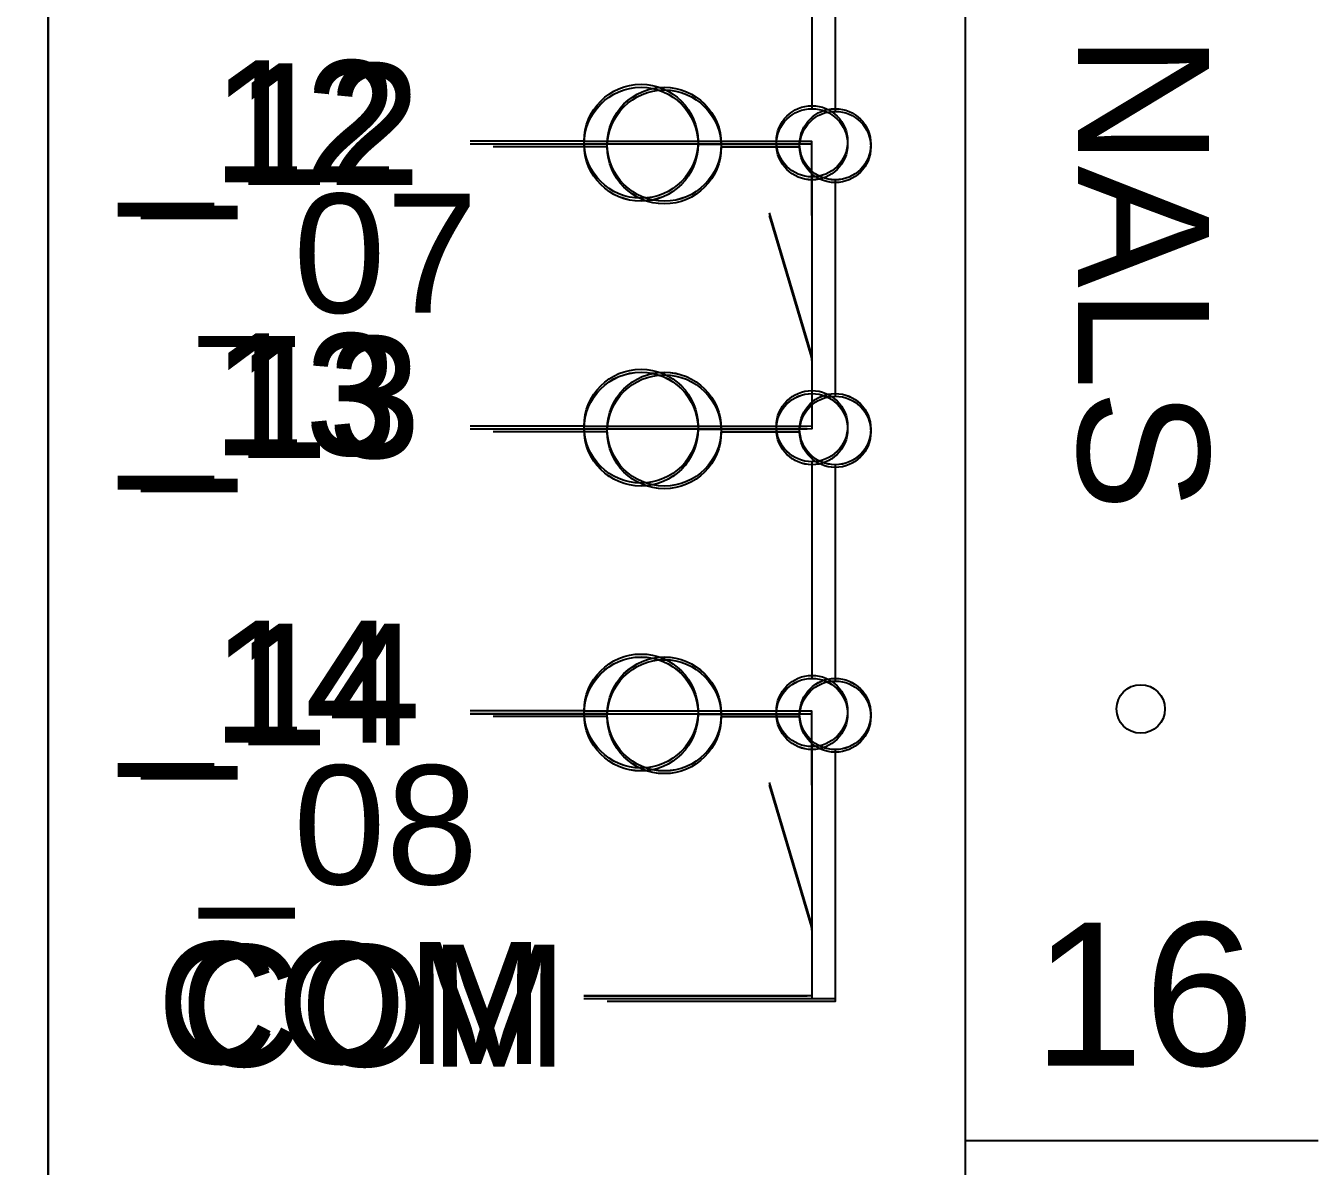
# Model space of a CAD drawing. Extents: x 1 to 47, y 1 to 35.
# Drawn here: x 40.977 to 41.511, y 22.122 to 22.593 of the extents above; entities that cross this region are included whole.
import ezdxf

# ---------------------------------------------------------------- set-up
doc = ezdxf.new("R2010")
doc.units = 0
doc.header["$MEASUREMENT"] = 0
for name, color, linetype in [('9_02__1__21_UNIVERSAL_BINA', 7, 'CONTINUOUS'), ('9_03__2__42_UNIVERSAL_BINA', 7, 'CONTINUOUS'), ('9_04__3__63_UNIVERSAL_BINA', 7, 'CONTINUOUS'), ('9_05__4__84_UNIVERSAL_BINA', 7, 'CONTINUOUS'), ('9_06__5__21_UNIVERSAL_BINA', 7, 'CONTINUOUS'), ('9_07__6__21_UNIVERSAL_BINA', 7, 'CONTINUOUS'), ('9_08__7__21_UNIVERSAL_BINA', 7, 'CONTINUOUS'), ('9_09__8__42_UNIVERSAL_BINA', 7, 'CONTINUOUS'), ('9_10__9__42_UNIVERSAL_BINA', 7, 'CONTINUOUS'), ('9_11__A__63_UNIVERSAL_BINA', 7, 'CONTINUOUS'), ('9_12__B__12_ELECTROMECHANI', 7, 'CONTINUOUS'), ('9_13__C__24_ELECTROMECHANI', 7, 'CONTINUOUS'), ('9_14__D__36_ELECTROMECHANI', 7, 'CONTINUOUS'), ('9_15__E__48_ELECTROMECHANI', 7, 'CONTINUOUS')]:
    doc.layers.add(name, color=color, linetype=linetype)
doc.styles.add('ARIAL', font='arial.ttf')

msp = doc.modelspace()

# ---------------------------------------------------------------- linework, layer by layer
at = {"layer": '9_02__1__21_UNIVERSAL_BINA'}
msp.add_lwpolyline([(41.12472, 24.16587), (41.47137, 24.16586, -0.398142), (41.48704, 24.15103), (41.48716, 24.1017, -0.411696), (41.43674, 24.0506), (41.39795, 24.04992, 0.408751), (41.36473, 24.01615), (41.36474, 21.20229, 0.419667), (41.39808, 21.16957), (41.43702, 21.16889, -0.411441), (41.48716, 21.11746), (41.48716, 21.07059, -0.402437), (41.47086, 21.05362), (41.12421, 21.05363, -0.4372), (41.10842, 21.0707), (41.10842, 21.11836, 0.414214), (41.05732, 21.16946), (41.01922, 21.16946, -0.41992), (40.98599, 21.20334), (40.98601, 24.01731, -0.419692), (41.01934, 24.05003), (41.05828, 24.05003, 0.399045), (41.10832, 24.09754), (41.10842, 24.14894, -0.402086)], format="xyb", close=True, dxfattribs=at)
for points in [[(41.3111, 22.64725), (41.3111, 22.55897)], [(41.21695, 22.54426), (41.16987, 22.54426)], [(41.26403, 22.54426), (41.29639, 22.54426)], [(41.3111, 22.52955), (41.3111, 22.44127)], [(41.21695, 22.42656), (41.16987, 22.42656)], [(41.26403, 22.42656), (41.29639, 22.42656)], [(41.3111, 22.41185), (41.3111, 22.32358)], [(41.21695, 22.30887), (41.16987, 22.30887)], [(41.26403, 22.30887), (41.29639, 22.30887)], [(41.3111, 22.29416), (41.3111, 22.19117), (41.21695, 22.19117)], [(41.51063, 22.1325), (41.36474, 22.1325)]]:
    msp.add_lwpolyline(points, dxfattribs=at)
for centre, radius in [((41.24051, 22.54426), 0.02354), ((41.31113, 22.54426), 0.01471), ((41.24051, 22.42656), 0.02354), ((41.31113, 22.42656), 0.01471), ((41.24051, 22.30887), 0.02354), ((41.31113, 22.30887), 0.01471), ((41.43734, 22.31095), 0.01)]:
    msp.add_circle(centre, radius, dxfattribs=at)
at = {"layer": '9_03__2__42_UNIVERSAL_BINA'}
for points in [[(40.74598, 24.16587), (41.09263, 24.16587, -0.398142), (41.1083, 24.15104), (41.10842, 24.10171, -0.411696), (41.058, 24.05061), (41.01922, 24.04993, 0.408751), (40.98599, 24.01616), (40.98601, 21.2023, 0.419667), (41.01934, 21.16958), (41.05828, 21.1689, -0.411441), (41.10842, 21.11747), (41.10842, 21.0706, -0.402437), (41.09212, 21.05363), (40.74547, 21.05364, -0.4372), (40.72968, 21.07071), (40.72968, 21.11837, 0.414214), (40.67858, 21.16947), (40.64048, 21.16947, -0.41992), (40.60725, 21.20335), (40.60727, 24.01732, -0.419692), (40.6406, 24.05004), (40.67954, 24.05004, 0.399045), (40.72958, 24.09754), (40.72968, 24.14895, -0.402086)], [(41.12472, 24.16587), (41.47137, 24.16587, -0.398142), (41.48704, 24.15104), (41.48716, 24.10171, -0.411696), (41.43674, 24.05061), (41.39795, 24.04993, 0.408751), (41.36473, 24.01616), (41.36474, 21.2023, 0.419667), (41.39808, 21.16958), (41.43702, 21.1689, -0.411441), (41.48716, 21.11747), (41.48716, 21.0706, -0.402437), (41.47086, 21.05363), (41.12421, 21.05364, -0.4372), (41.10842, 21.07071), (41.10842, 21.11837, 0.414214), (41.05732, 21.16947), (41.01922, 21.16947, -0.41992), (40.98599, 21.20335), (40.98601, 24.01732, -0.419692), (41.01934, 24.05004), (41.05828, 24.05004, 0.399045), (41.10832, 24.09754), (41.10842, 24.14895, -0.402086)]]:
    msp.add_lwpolyline(points, format="xyb", close=True, dxfattribs=at)
for points in [[(41.3111, 22.64726), (41.3111, 22.55899)], [(41.21695, 22.54428), (41.16987, 22.54428)], [(41.26403, 22.54428), (41.29639, 22.54428)], [(41.3111, 22.52956), (41.3111, 22.44129)], [(41.21695, 22.42658), (41.16987, 22.42658)], [(41.26403, 22.42658), (41.29639, 22.42658)], [(41.3111, 22.41187), (41.3111, 22.3236)], [(41.21695, 22.30889), (41.16987, 22.30889)], [(41.26403, 22.30889), (41.29639, 22.30889)], [(41.3111, 22.29418), (41.3111, 22.19119), (41.21695, 22.19119)], [(41.51063, 22.1325), (41.36474, 22.1325)]]:
    msp.add_lwpolyline(points, dxfattribs=at)
for centre, radius in [((41.24051, 22.54428), 0.02354), ((41.31113, 22.54428), 0.01471), ((41.24051, 22.42658), 0.02354), ((41.31113, 22.42658), 0.01471), ((41.24051, 22.30889), 0.02354), ((41.31113, 22.30889), 0.01471), ((41.43734, 22.31095), 0.01)]:
    msp.add_circle(centre, radius, dxfattribs=at)
at = {"layer": '9_04__3__63_UNIVERSAL_BINA'}
for points in [[(40.74598, 24.16587), (41.09263, 24.16587, -0.398142), (41.1083, 24.15104), (41.10842, 24.10171, -0.411696), (41.058, 24.05061), (41.01922, 24.04993, 0.408751), (40.98599, 24.01616), (40.98601, 21.2023, 0.419667), (41.01934, 21.16958), (41.05828, 21.1689, -0.411441), (41.10842, 21.11747), (41.10842, 21.0706, -0.402437), (41.09212, 21.05363), (40.74547, 21.05364, -0.4372), (40.72968, 21.07071), (40.72968, 21.11837, 0.414214), (40.67858, 21.16947), (40.64048, 21.16947, -0.41992), (40.60725, 21.20335), (40.60727, 24.01732, -0.419692), (40.6406, 24.05004), (40.67954, 24.05004, 0.399045), (40.72958, 24.09754), (40.72968, 24.14895, -0.402086)], [(41.12472, 24.16587), (41.47137, 24.16587, -0.398142), (41.48704, 24.15104), (41.48716, 24.10171, -0.411696), (41.43674, 24.05061), (41.39795, 24.04993, 0.408751), (41.36473, 24.01616), (41.36474, 21.2023, 0.419667), (41.39808, 21.16958), (41.43702, 21.1689, -0.411441), (41.48716, 21.11747), (41.48716, 21.0706, -0.402437), (41.47086, 21.05363), (41.12421, 21.05364, -0.4372), (41.10842, 21.07071), (41.10842, 21.11837, 0.414214), (41.05732, 21.16947), (41.01922, 21.16947, -0.41992), (40.98599, 21.20335), (40.98601, 24.01732, -0.419692), (41.01934, 24.05004), (41.05828, 24.05004, 0.399045), (41.10832, 24.09754), (41.10842, 24.14895, -0.402086)]]:
    msp.add_lwpolyline(points, format="xyb", close=True, dxfattribs=at)
for points in [[(41.3111, 22.64615), (41.3111, 22.55787)], [(41.21695, 22.54316), (41.16987, 22.54316)], [(41.26403, 22.54316), (41.29639, 22.54316)], [(41.3111, 22.52845), (41.3111, 22.44018)], [(41.21695, 22.42546), (41.16987, 22.42546)], [(41.26403, 22.42546), (41.29639, 22.42546)], [(41.3111, 22.41075), (41.3111, 22.32248)], [(41.21695, 22.30777), (41.16987, 22.30777)], [(41.26403, 22.30777), (41.29639, 22.30777)], [(41.3111, 22.29306), (41.3111, 22.19007), (41.21695, 22.19008)], [(41.51063, 22.1325), (41.36474, 22.1325)]]:
    msp.add_lwpolyline(points, dxfattribs=at)
for centre, radius in [((41.24051, 22.54316), 0.02354), ((41.31113, 22.54316), 0.01471), ((41.24051, 22.42546), 0.02354), ((41.31113, 22.42546), 0.01471), ((41.24051, 22.30777), 0.02354), ((41.31113, 22.30777), 0.01471), ((41.43734, 22.31095), 0.01)]:
    msp.add_circle(centre, radius, dxfattribs=at)
at = {"layer": '9_05__4__84_UNIVERSAL_BINA'}
for points in [[(40.74598, 24.16587), (41.09263, 24.16587, -0.398142), (41.1083, 24.15104), (41.10842, 24.10171, -0.411696), (41.058, 24.05061), (41.01922, 24.04993, 0.408751), (40.98599, 24.01616), (40.98601, 21.2023, 0.419667), (41.01934, 21.16958), (41.05828, 21.1689, -0.411441), (41.10842, 21.11747), (41.10842, 21.0706, -0.402437), (41.09212, 21.05363), (40.74547, 21.05364, -0.4372), (40.72968, 21.07071), (40.72968, 21.11837, 0.414214), (40.67858, 21.16947), (40.64048, 21.16947, -0.41992), (40.60725, 21.20335), (40.60727, 24.01732, -0.419692), (40.6406, 24.05004), (40.67954, 24.05004, 0.399045), (40.72958, 24.09754), (40.72968, 24.14895, -0.402086)], [(41.12472, 24.16587), (41.47137, 24.16587, -0.398142), (41.48704, 24.15104), (41.48716, 24.10171, -0.411696), (41.43674, 24.05061), (41.39795, 24.04993, 0.408751), (41.36473, 24.01616), (41.36474, 21.2023, 0.419667), (41.39808, 21.16958), (41.43702, 21.1689, -0.411441), (41.48716, 21.11747), (41.48716, 21.0706, -0.402437), (41.47086, 21.05363), (41.12421, 21.05364, -0.4372), (41.10842, 21.07071), (41.10842, 21.11837, 0.414214), (41.05732, 21.16947), (41.01922, 21.16947, -0.41992), (40.98599, 21.20335), (40.98601, 24.01732, -0.419692), (41.01934, 24.05004), (41.05828, 24.05004, 0.399045), (41.10832, 24.09754), (41.10842, 24.14895, -0.402086)]]:
    msp.add_lwpolyline(points, format="xyb", close=True, dxfattribs=at)
for points in [[(41.3111, 22.64615), (41.3111, 22.55787)], [(41.21695, 22.54316), (41.16987, 22.54316)], [(41.26403, 22.54316), (41.29639, 22.54316)], [(41.3111, 22.52845), (41.3111, 22.44018)], [(41.21695, 22.42546), (41.16987, 22.42546)], [(41.26403, 22.42546), (41.29639, 22.42546)], [(41.3111, 22.41075), (41.3111, 22.32248)], [(41.21695, 22.30777), (41.16987, 22.30777)], [(41.26403, 22.30777), (41.29639, 22.30777)], [(41.3111, 22.29306), (41.3111, 22.19007), (41.21695, 22.19008)], [(41.51063, 22.1325), (41.36474, 22.1325)]]:
    msp.add_lwpolyline(points, dxfattribs=at)
for centre, radius in [((41.24051, 22.54316), 0.02354), ((41.31113, 22.54316), 0.01471), ((41.24051, 22.42546), 0.02354), ((41.31113, 22.42546), 0.01471), ((41.24051, 22.30777), 0.02354), ((41.31113, 22.30777), 0.01471), ((41.43734, 22.31095), 0.01)]:
    msp.add_circle(centre, radius, dxfattribs=at)
at = {"layer": '9_06__5__21_UNIVERSAL_BINA'}
for points in [[(40.74598, 24.16587), (41.09263, 24.16587, -0.398142), (41.1083, 24.15104), (41.10842, 24.10171, -0.411696), (41.058, 24.05061), (41.01922, 24.04993, 0.408751), (40.98599, 24.01616), (40.98601, 21.2023, 0.419667), (41.01934, 21.16958), (41.05828, 21.1689, -0.411441), (41.10842, 21.11747), (41.10842, 21.0706, -0.402437), (41.09212, 21.05363), (40.74547, 21.05364, -0.4372), (40.72968, 21.07071), (40.72968, 21.11837, 0.414214), (40.67858, 21.16947), (40.64048, 21.16947, -0.41992), (40.60725, 21.20335), (40.60727, 24.01732, -0.419692), (40.6406, 24.05004), (40.67954, 24.05004, 0.399045), (40.72958, 24.09754), (40.72968, 24.14895, -0.402086)], [(41.12472, 24.16587), (41.47137, 24.16587, -0.398142), (41.48704, 24.15104), (41.48716, 24.10171, -0.411696), (41.43674, 24.05061), (41.39795, 24.04993, 0.408751), (41.36473, 24.01616), (41.36474, 21.2023, 0.419667), (41.39808, 21.16958), (41.43702, 21.1689, -0.411441), (41.48716, 21.11747), (41.48716, 21.0706, -0.402437), (41.47086, 21.05363), (41.12421, 21.05364, -0.4372), (41.10842, 21.07071), (41.10842, 21.11837, 0.414214), (41.05732, 21.16947), (41.01922, 21.16947, -0.41992), (40.98599, 21.20335), (40.98601, 24.01732, -0.419692), (41.01934, 24.05004), (41.05828, 24.05004, 0.399045), (41.10832, 24.09754), (41.10842, 24.14895, -0.402086)]]:
    msp.add_lwpolyline(points, format="xyb", close=True, dxfattribs=at)
for points in [[(41.3015, 22.64727), (41.3015, 22.55899)], [(41.20734, 22.54428), (41.16026, 22.54428)], [(41.25442, 22.54428), (41.28679, 22.54428)], [(41.3015, 22.52957), (41.3015, 22.44129)], [(41.20734, 22.42658), (41.16026, 22.42658)], [(41.25442, 22.42658), (41.28679, 22.42658)], [(41.3015, 22.41187), (41.3015, 22.3236)], [(41.20734, 22.30889), (41.16026, 22.30889)], [(41.25442, 22.30889), (41.28679, 22.30889)], [(41.3015, 22.29418), (41.3015, 22.19119), (41.20734, 22.19119)], [(41.51063, 22.1325), (41.36474, 22.1325)]]:
    msp.add_lwpolyline(points, dxfattribs=at)
for centre, radius in [((41.23091, 22.54428), 0.02354), ((41.30153, 22.54428), 0.01471), ((41.23091, 22.42658), 0.02354), ((41.30153, 22.42658), 0.01471), ((41.23091, 22.30889), 0.02354), ((41.30153, 22.30889), 0.01471), ((41.43734, 22.31095), 0.01)]:
    msp.add_circle(centre, radius, dxfattribs=at)
at = {"layer": '9_07__6__21_UNIVERSAL_BINA'}
for points in [[(40.74598, 24.16587), (41.09263, 24.16587, -0.398142), (41.1083, 24.15104), (41.10842, 24.10171, -0.411696), (41.058, 24.05061), (41.01922, 24.04993, 0.408751), (40.98599, 24.01616), (40.98601, 21.2023, 0.419667), (41.01934, 21.16958), (41.05828, 21.1689, -0.411441), (41.10842, 21.11747), (41.10842, 21.0706, -0.402437), (41.09212, 21.05363), (40.74547, 21.05364, -0.4372), (40.72968, 21.07071), (40.72968, 21.11837, 0.414214), (40.67858, 21.16947), (40.64048, 21.16947, -0.41992), (40.60725, 21.20335), (40.60727, 24.01732, -0.419692), (40.6406, 24.05004), (40.67954, 24.05004, 0.399045), (40.72958, 24.09754), (40.72968, 24.14895, -0.402086)], [(41.12472, 24.16587), (41.47137, 24.16587, -0.398142), (41.48704, 24.15104), (41.48716, 24.10171, -0.411696), (41.43674, 24.05061), (41.39795, 24.04993, 0.408751), (41.36473, 24.01616), (41.36474, 21.2023, 0.419667), (41.39808, 21.16958), (41.43702, 21.1689, -0.411441), (41.48716, 21.11747), (41.48716, 21.0706, -0.402437), (41.47086, 21.05363), (41.12421, 21.05364, -0.4372), (41.10842, 21.07071), (41.10842, 21.11837, 0.414214), (41.05732, 21.16947), (41.01922, 21.16947, -0.41992), (40.98599, 21.20335), (40.98601, 24.01732, -0.419692), (41.01934, 24.05004), (41.05828, 24.05004, 0.399045), (41.10832, 24.09754), (41.10842, 24.14895, -0.402086)]]:
    msp.add_lwpolyline(points, format="xyb", close=True, dxfattribs=at)
for points in [[(41.3015, 22.64724), (41.3015, 22.55897)], [(41.20734, 22.54426), (41.16026, 22.54426)], [(41.25442, 22.54426), (41.28679, 22.54426)], [(41.3015, 22.52954), (41.3015, 22.44127)], [(41.20734, 22.42656), (41.16026, 22.42656)], [(41.25442, 22.42656), (41.28679, 22.42656)], [(41.3015, 22.41185), (41.3015, 22.32358)], [(41.20734, 22.30887), (41.16026, 22.30887)], [(41.25442, 22.30887), (41.28679, 22.30887)], [(41.3015, 22.29415), (41.3015, 22.19117), (41.20734, 22.19117)], [(41.51063, 22.1325), (41.36474, 22.1325)]]:
    msp.add_lwpolyline(points, dxfattribs=at)
for centre, radius in [((41.23091, 22.54426), 0.02354), ((41.30153, 22.54426), 0.01471), ((41.23091, 22.42656), 0.02354), ((41.30153, 22.42656), 0.01471), ((41.23091, 22.30887), 0.02354), ((41.30153, 22.30887), 0.01471), ((41.43734, 22.31095), 0.01)]:
    msp.add_circle(centre, radius, dxfattribs=at)
at = {"layer": '9_08__7__21_UNIVERSAL_BINA'}
for points in [[(40.74598, 24.16587), (41.09263, 24.16587, -0.398142), (41.1083, 24.15104), (41.10842, 24.10171, -0.411696), (41.058, 24.05061), (41.01922, 24.04993, 0.408751), (40.98599, 24.01616), (40.98601, 21.2023, 0.419667), (41.01934, 21.16958), (41.05828, 21.1689, -0.411441), (41.10842, 21.11747), (41.10842, 21.0706, -0.402437), (41.09212, 21.05363), (40.74547, 21.05364, -0.4372), (40.72968, 21.07071), (40.72968, 21.11837, 0.414214), (40.67858, 21.16947), (40.64048, 21.16947, -0.41992), (40.60725, 21.20335), (40.60727, 24.01732, -0.419692), (40.6406, 24.05004), (40.67954, 24.05004, 0.399045), (40.72958, 24.09754), (40.72968, 24.14895, -0.402086)], [(41.12472, 24.16587), (41.47137, 24.16587, -0.398142), (41.48704, 24.15104), (41.48716, 24.10171, -0.411696), (41.43674, 24.05061), (41.39795, 24.04993, 0.408751), (41.36473, 24.01616), (41.36474, 21.2023, 0.419667), (41.39808, 21.16958), (41.43702, 21.1689, -0.411441), (41.48716, 21.11747), (41.48716, 21.0706, -0.402437), (41.47086, 21.05363), (41.12421, 21.05364, -0.4372), (41.10842, 21.07071), (41.10842, 21.11837, 0.414214), (41.05732, 21.16947), (41.01922, 21.16947, -0.41992), (40.98599, 21.20335), (40.98601, 24.01732, -0.419692), (41.01934, 24.05004), (41.05828, 24.05004, 0.399045), (41.10832, 24.09754), (41.10842, 24.14895, -0.402086)]]:
    msp.add_lwpolyline(points, format="xyb", close=True, dxfattribs=at)
for points in [[(41.3015, 22.64849), (41.3015, 22.56021)], [(41.20734, 22.5455), (41.16026, 22.5455)], [(41.25442, 22.5455), (41.28679, 22.5455)], [(41.3015, 22.53079), (41.3015, 22.44251)], [(41.20734, 22.4278), (41.16026, 22.4278)], [(41.25442, 22.4278), (41.28679, 22.4278)], [(41.3015, 22.41309), (41.3015, 22.32482)], [(41.20734, 22.31011), (41.16026, 22.31011)], [(41.25442, 22.31011), (41.28679, 22.31011)], [(41.3015, 22.2954), (41.3015, 22.19241), (41.20734, 22.19241)], [(41.51063, 22.1325), (41.36474, 22.1325)]]:
    msp.add_lwpolyline(points, dxfattribs=at)
for centre, radius in [((41.23091, 22.5455), 0.02354), ((41.30153, 22.5455), 0.01471), ((41.23091, 22.4278), 0.02354), ((41.30153, 22.4278), 0.01471), ((41.23091, 22.31011), 0.02354), ((41.30153, 22.31011), 0.01471), ((41.43734, 22.31095), 0.01)]:
    msp.add_circle(centre, radius, dxfattribs=at)
at = {"layer": '9_09__8__42_UNIVERSAL_BINA'}
for points in [[(40.74598, 24.16587), (41.09263, 24.16587, -0.398142), (41.1083, 24.15104), (41.10842, 24.10171, -0.411696), (41.058, 24.05061), (41.01922, 24.04993, 0.408751), (40.98599, 24.01616), (40.98601, 21.2023, 0.419667), (41.01934, 21.16958), (41.05828, 21.1689, -0.411441), (41.10842, 21.11747), (41.10842, 21.0706, -0.402437), (41.09212, 21.05363), (40.74547, 21.05364, -0.4372), (40.72968, 21.07071), (40.72968, 21.11837, 0.414214), (40.67858, 21.16947), (40.64048, 21.16947, -0.41992), (40.60725, 21.20335), (40.60727, 24.01732, -0.419692), (40.6406, 24.05004), (40.67954, 24.05004, 0.399045), (40.72958, 24.09754), (40.72968, 24.14895, -0.402086)], [(41.12472, 24.16587), (41.47137, 24.16587, -0.398142), (41.48704, 24.15104), (41.48716, 24.10171, -0.411696), (41.43674, 24.05061), (41.39795, 24.04993, 0.408751), (41.36473, 24.01616), (41.36474, 21.2023, 0.419667), (41.39808, 21.16958), (41.43702, 21.1689, -0.411441), (41.48716, 21.11747), (41.48716, 21.0706, -0.402437), (41.47086, 21.05363), (41.12421, 21.05364, -0.4372), (41.10842, 21.07071), (41.10842, 21.11837, 0.414214), (41.05732, 21.16947), (41.01922, 21.16947, -0.41992), (40.98599, 21.20335), (40.98601, 24.01732, -0.419692), (41.01934, 24.05004), (41.05828, 24.05004, 0.399045), (41.10832, 24.09754), (41.10842, 24.14895, -0.402086)]]:
    msp.add_lwpolyline(points, format="xyb", close=True, dxfattribs=at)
for points in [[(41.3015, 22.64849), (41.3015, 22.56021)], [(41.20734, 22.5455), (41.16026, 22.5455)], [(41.25442, 22.5455), (41.28679, 22.5455)], [(41.3015, 22.53079), (41.3015, 22.44251)], [(41.20734, 22.4278), (41.16026, 22.4278)], [(41.25442, 22.4278), (41.28679, 22.4278)], [(41.3015, 22.41309), (41.3015, 22.32482)], [(41.20734, 22.31011), (41.16026, 22.31011)], [(41.25442, 22.31011), (41.28679, 22.31011)], [(41.3015, 22.2954), (41.3015, 22.19241), (41.20734, 22.19241)], [(41.51063, 22.1325), (41.36474, 22.1325)]]:
    msp.add_lwpolyline(points, dxfattribs=at)
for centre, radius in [((41.23091, 22.5455), 0.02354), ((41.30153, 22.5455), 0.01471), ((41.23091, 22.4278), 0.02354), ((41.30153, 22.4278), 0.01471), ((41.23091, 22.31011), 0.02354), ((41.30153, 22.31011), 0.01471), ((41.43734, 22.31095), 0.01)]:
    msp.add_circle(centre, radius, dxfattribs=at)
at = {"layer": '9_10__9__42_UNIVERSAL_BINA'}
for points in [[(40.74598, 24.16587), (41.09263, 24.16587, -0.398142), (41.1083, 24.15104), (41.10842, 24.10171, -0.411696), (41.058, 24.05061), (41.01922, 24.04993, 0.408751), (40.98599, 24.01616), (40.98601, 21.2023, 0.419667), (41.01934, 21.16958), (41.05828, 21.1689, -0.411441), (41.10842, 21.11747), (41.10842, 21.0706, -0.402437), (41.09212, 21.05363), (40.74547, 21.05364, -0.4372), (40.72968, 21.07071), (40.72968, 21.11837, 0.414214), (40.67858, 21.16947), (40.64048, 21.16947, -0.41992), (40.60725, 21.20335), (40.60727, 24.01732, -0.419692), (40.6406, 24.05004), (40.67954, 24.05004, 0.399045), (40.72958, 24.09754), (40.72968, 24.14895, -0.402086)], [(41.12472, 24.16587), (41.47137, 24.16587, -0.398142), (41.48704, 24.15104), (41.48716, 24.10171, -0.411696), (41.43674, 24.05061), (41.39795, 24.04993, 0.408751), (41.36473, 24.01616), (41.36474, 21.2023, 0.419667), (41.39808, 21.16958), (41.43702, 21.1689, -0.411441), (41.48716, 21.11747), (41.48716, 21.0706, -0.402437), (41.47086, 21.05363), (41.12421, 21.05364, -0.4372), (41.10842, 21.07071), (41.10842, 21.11837, 0.414214), (41.05732, 21.16947), (41.01922, 21.16947, -0.41992), (40.98599, 21.20335), (40.98601, 24.01732, -0.419692), (41.01934, 24.05004), (41.05828, 24.05004, 0.399045), (41.10832, 24.09754), (41.10842, 24.14895, -0.402086)]]:
    msp.add_lwpolyline(points, format="xyb", close=True, dxfattribs=at)
for points in [[(41.3015, 22.64727), (41.3015, 22.55899)], [(41.20734, 22.54428), (41.16026, 22.54428)], [(41.25442, 22.54428), (41.28679, 22.54428)], [(41.3015, 22.52957), (41.3015, 22.4413)], [(41.20734, 22.42659), (41.16026, 22.42659)], [(41.25442, 22.42659), (41.28679, 22.42658)], [(41.3015, 22.41187), (41.3015, 22.3236)], [(41.20734, 22.30889), (41.16026, 22.30889)], [(41.25442, 22.30889), (41.28679, 22.30889)], [(41.3015, 22.29418), (41.3015, 22.19119), (41.20734, 22.1912)], [(41.51063, 22.1325), (41.36474, 22.1325)]]:
    msp.add_lwpolyline(points, dxfattribs=at)
for centre, radius in [((41.23091, 22.54428), 0.02354), ((41.30153, 22.54428), 0.01471), ((41.23091, 22.42659), 0.02354), ((41.30153, 22.42658), 0.01471), ((41.23091, 22.30889), 0.02354), ((41.30153, 22.30889), 0.01471), ((41.43734, 22.31095), 0.01)]:
    msp.add_circle(centre, radius, dxfattribs=at)
at = {"layer": '9_11__A__63_UNIVERSAL_BINA'}
for points in [[(40.74598, 24.16587), (41.09263, 24.16587, -0.398142), (41.1083, 24.15104), (41.10842, 24.10171, -0.411696), (41.058, 24.05061), (41.01922, 24.04993, 0.408751), (40.98599, 24.01616), (40.98601, 21.2023, 0.419667), (41.01934, 21.16958), (41.05828, 21.1689, -0.411441), (41.10842, 21.11747), (41.10842, 21.0706, -0.402437), (41.09212, 21.05363), (40.74547, 21.05364, -0.4372), (40.72968, 21.07071), (40.72968, 21.11837, 0.414214), (40.67858, 21.16947), (40.64048, 21.16947, -0.41992), (40.60725, 21.20335), (40.60727, 24.01732, -0.419692), (40.6406, 24.05004), (40.67954, 24.05004, 0.399045), (40.72958, 24.09754), (40.72968, 24.14895, -0.402086)], [(41.12472, 24.16587), (41.47137, 24.16587, -0.398142), (41.48704, 24.15104), (41.48716, 24.10171, -0.411696), (41.43674, 24.05061), (41.39795, 24.04993, 0.408751), (41.36473, 24.01616), (41.36474, 21.2023, 0.419667), (41.39808, 21.16958), (41.43702, 21.1689, -0.411441), (41.48716, 21.11747), (41.48716, 21.0706, -0.402437), (41.47086, 21.05363), (41.12421, 21.05364, -0.4372), (41.10842, 21.07071), (41.10842, 21.11837, 0.414214), (41.05732, 21.16947), (41.01922, 21.16947, -0.41992), (40.98599, 21.20335), (40.98601, 24.01732, -0.419692), (41.01934, 24.05004), (41.05828, 24.05004, 0.399045), (41.10832, 24.09754), (41.10842, 24.14895, -0.402086)]]:
    msp.add_lwpolyline(points, format="xyb", close=True, dxfattribs=at)
for points in [[(41.3015, 22.64725), (41.3015, 22.55898)], [(41.20734, 22.54427), (41.16026, 22.54427)], [(41.25442, 22.54427), (41.28679, 22.54427)], [(41.3015, 22.52955), (41.3015, 22.44128)], [(41.20734, 22.42657), (41.16026, 22.42657)], [(41.25442, 22.42657), (41.28679, 22.42657)], [(41.3015, 22.41186), (41.3015, 22.32359)], [(41.20734, 22.30888), (41.16026, 22.30888)], [(41.25442, 22.30888), (41.28679, 22.30888)], [(41.3015, 22.29416), (41.3015, 22.19118), (41.20734, 22.19118)], [(41.51063, 22.1325), (41.36474, 22.1325)]]:
    msp.add_lwpolyline(points, dxfattribs=at)
for centre, radius in [((41.23091, 22.54427), 0.02354), ((41.30153, 22.54427), 0.01471), ((41.23091, 22.42657), 0.02354), ((41.30153, 22.42657), 0.01471), ((41.23091, 22.30888), 0.02354), ((41.30153, 22.30888), 0.01471), ((41.43734, 22.31095), 0.01)]:
    msp.add_circle(centre, radius, dxfattribs=at)
at = {"layer": '9_12__B__12_ELECTROMECHANI'}
msp.add_lwpolyline([(41.12472, 24.16587), (41.47137, 24.16587, -0.398142), (41.48704, 24.15104), (41.48716, 24.10171, -0.411696), (41.43674, 24.05061), (41.39795, 24.04993, 0.408751), (41.36473, 24.01616), (41.36474, 21.2023, 0.419667), (41.39808, 21.16958), (41.43702, 21.1689, -0.411441), (41.48716, 21.11747), (41.48716, 21.0706, -0.402437), (41.47086, 21.05363), (41.12421, 21.05364, -0.4372), (41.10842, 21.07071), (41.10842, 21.11837, 0.414214), (41.05732, 21.16947), (41.01922, 21.16947, -0.41992), (40.98599, 21.20335), (40.98601, 24.01732, -0.419692), (41.01934, 24.05004), (41.05828, 24.05004, 0.399045), (41.10832, 24.09754), (41.10842, 24.14895, -0.402086)], format="xyb", close=True, dxfattribs=at)
for points in [[(41.3015, 22.51596), (41.3015, 22.54538), (41.20734, 22.54538)], [(41.28385, 22.51596), (41.30112, 22.45755), (41.3015, 22.45554), (41.3015, 22.45227), (41.3015, 22.44782), (41.3015, 22.44276), (41.3015, 22.43766), (41.3015, 22.42962), (41.3015, 22.42782), (41.29949, 22.42768), (41.20734, 22.42768)], [(41.3015, 22.28056), (41.3015, 22.30999), (41.20734, 22.30999)], [(41.28385, 22.28056), (41.30112, 22.22215), (41.3015, 22.22015), (41.3015, 22.21688), (41.3015, 22.21243), (41.3015, 22.20736), (41.3015, 22.20226), (41.3015, 22.19422), (41.3015, 22.19242), (41.29949, 22.19229), (41.20734, 22.19229)], [(41.51063, 22.1325), (41.36474, 22.1325)]]:
    msp.add_lwpolyline(points, dxfattribs=at)
msp.add_circle((41.43734, 22.31095), 0.01, dxfattribs=at)
at = {"layer": '9_13__C__24_ELECTROMECHANI'}
for points in [[(40.74598, 24.16587), (41.09263, 24.16587, -0.398142), (41.1083, 24.15104), (41.10842, 24.10171, -0.411696), (41.058, 24.05061), (41.01922, 24.04993, 0.408751), (40.98599, 24.01616), (40.98601, 21.2023, 0.419667), (41.01934, 21.16958), (41.05828, 21.1689, -0.411441), (41.10842, 21.11747), (41.10842, 21.0706, -0.402437), (41.09212, 21.05363), (40.74547, 21.05364, -0.4372), (40.72968, 21.07071), (40.72968, 21.11837, 0.414214), (40.67858, 21.16947), (40.64048, 21.16947, -0.41992), (40.60725, 21.20335), (40.60727, 24.01732, -0.419692), (40.6406, 24.05004), (40.67954, 24.05004, 0.399045), (40.72958, 24.09754), (40.72968, 24.14895, -0.402086)], [(41.12472, 24.16587), (41.47137, 24.16587, -0.398142), (41.48704, 24.15104), (41.48716, 24.10171, -0.411696), (41.43674, 24.05061), (41.39795, 24.04993, 0.408751), (41.36473, 24.01616), (41.36474, 21.2023, 0.419667), (41.39808, 21.16958), (41.43702, 21.1689, -0.411441), (41.48716, 21.11747), (41.48716, 21.0706, -0.402437), (41.47086, 21.05363), (41.12421, 21.05364, -0.4372), (41.10842, 21.07071), (41.10842, 21.11837, 0.414214), (41.05732, 21.16947), (41.01922, 21.16947, -0.41992), (40.98599, 21.20335), (40.98601, 24.01732, -0.419692), (41.01934, 24.05004), (41.05828, 24.05004, 0.399045), (41.10832, 24.09754), (41.10842, 24.14895, -0.402086)]]:
    msp.add_lwpolyline(points, format="xyb", close=True, dxfattribs=at)
for points in [[(41.3015, 22.51484), (41.3015, 22.54426), (41.20734, 22.54426)], [(41.28385, 22.51484), (41.30112, 22.45643), (41.3015, 22.45442), (41.3015, 22.45115), (41.3015, 22.4467), (41.3015, 22.44164), (41.3015, 22.43654), (41.3015, 22.4285), (41.3015, 22.4267), (41.29949, 22.42656), (41.20734, 22.42656)], [(41.3015, 22.27944), (41.3015, 22.30887), (41.20734, 22.30887)], [(41.28385, 22.27944), (41.30112, 22.22103), (41.3015, 22.21903), (41.3015, 22.21576), (41.3015, 22.21131), (41.3015, 22.20625), (41.3015, 22.20114), (41.3015, 22.1931), (41.3015, 22.1913), (41.29949, 22.19117), (41.20734, 22.19117)], [(41.51063, 22.1325), (41.36474, 22.1325)]]:
    msp.add_lwpolyline(points, dxfattribs=at)
msp.add_circle((41.43734, 22.31095), 0.01, dxfattribs=at)
at = {"layer": '9_14__D__36_ELECTROMECHANI'}
for points in [[(40.74598, 24.16587), (41.09263, 24.16587, -0.398142), (41.1083, 24.15104), (41.10842, 24.10171, -0.411696), (41.058, 24.05061), (41.01922, 24.04993, 0.408751), (40.98599, 24.01616), (40.98601, 21.2023, 0.419667), (41.01934, 21.16958), (41.05828, 21.1689, -0.411441), (41.10842, 21.11747), (41.10842, 21.0706, -0.402437), (41.09212, 21.05363), (40.74547, 21.05364, -0.4372), (40.72968, 21.07071), (40.72968, 21.11837, 0.414214), (40.67858, 21.16947), (40.64048, 21.16947, -0.41992), (40.60725, 21.20335), (40.60727, 24.01732, -0.419692), (40.6406, 24.05004), (40.67954, 24.05004, 0.399045), (40.72958, 24.09754), (40.72968, 24.14895, -0.402086)], [(41.12472, 24.16587), (41.47137, 24.16587, -0.398142), (41.48704, 24.15104), (41.48716, 24.10171, -0.411696), (41.43674, 24.05061), (41.39795, 24.04993, 0.408751), (41.36473, 24.01616), (41.36474, 21.2023, 0.419667), (41.39808, 21.16958), (41.43702, 21.1689, -0.411441), (41.48716, 21.11747), (41.48716, 21.0706, -0.402437), (41.47086, 21.05363), (41.12421, 21.05364, -0.4372), (41.10842, 21.07071), (41.10842, 21.11837, 0.414214), (41.05732, 21.16947), (41.01922, 21.16947, -0.41992), (40.98599, 21.20335), (40.98601, 24.01732, -0.419692), (41.01934, 24.05004), (41.05828, 24.05004, 0.399045), (41.10832, 24.09754), (41.10842, 24.14895, -0.402086)]]:
    msp.add_lwpolyline(points, format="xyb", close=True, dxfattribs=at)
for points in [[(41.3015, 22.51484), (41.3015, 22.54426), (41.20734, 22.54426)], [(41.28385, 22.51484), (41.30112, 22.45643), (41.3015, 22.45442), (41.3015, 22.45115), (41.3015, 22.4467), (41.3015, 22.44164), (41.3015, 22.43654), (41.3015, 22.4285), (41.3015, 22.4267), (41.29949, 22.42656), (41.20734, 22.42656)], [(41.3015, 22.27944), (41.3015, 22.30887), (41.20734, 22.30887)], [(41.28385, 22.27944), (41.30112, 22.22103), (41.3015, 22.21903), (41.3015, 22.21576), (41.3015, 22.21131), (41.3015, 22.20625), (41.3015, 22.20114), (41.3015, 22.1931), (41.3015, 22.1913), (41.29949, 22.19117), (41.20734, 22.19117)], [(41.51063, 22.1325), (41.36474, 22.1325)]]:
    msp.add_lwpolyline(points, dxfattribs=at)
msp.add_circle((41.43734, 22.31095), 0.01, dxfattribs=at)
at = {"layer": '9_15__E__48_ELECTROMECHANI'}
for points in [[(40.74598, 24.16587), (41.09263, 24.16587, -0.398142), (41.1083, 24.15104), (41.10842, 24.10171, -0.411696), (41.058, 24.05061), (41.01922, 24.04993, 0.408751), (40.98599, 24.01616), (40.98601, 21.2023, 0.419667), (41.01934, 21.16958), (41.05828, 21.1689, -0.411441), (41.10842, 21.11747), (41.10842, 21.0706, -0.402437), (41.09212, 21.05363), (40.74547, 21.05364, -0.4372), (40.72968, 21.07071), (40.72968, 21.11837, 0.414214), (40.67858, 21.16947), (40.64048, 21.16947, -0.41992), (40.60725, 21.20335), (40.60727, 24.01732, -0.419692), (40.6406, 24.05004), (40.67954, 24.05004, 0.399045), (40.72958, 24.09754), (40.72968, 24.14895, -0.402086)], [(41.12472, 24.16587), (41.47137, 24.16587, -0.398142), (41.48704, 24.15104), (41.48716, 24.10171, -0.411696), (41.43674, 24.05061), (41.39795, 24.04993, 0.408751), (41.36473, 24.01616), (41.36474, 21.2023, 0.419667), (41.39808, 21.16958), (41.43702, 21.1689, -0.411441), (41.48716, 21.11747), (41.48716, 21.0706, -0.402437), (41.47086, 21.05363), (41.12421, 21.05364, -0.4372), (41.10842, 21.07071), (41.10842, 21.11837, 0.414214), (41.05732, 21.16947), (41.01922, 21.16947, -0.41992), (40.98599, 21.20335), (40.98601, 24.01732, -0.419692), (41.01934, 24.05004), (41.05828, 24.05004, 0.399045), (41.10832, 24.09754), (41.10842, 24.14895, -0.402086)]]:
    msp.add_lwpolyline(points, format="xyb", close=True, dxfattribs=at)
for points in [[(41.3015, 22.51596), (41.3015, 22.54538), (41.20734, 22.54538)], [(41.28385, 22.51596), (41.30112, 22.45755), (41.3015, 22.45554), (41.3015, 22.45227), (41.3015, 22.44782), (41.3015, 22.44276), (41.3015, 22.43766), (41.3015, 22.42962), (41.3015, 22.42782), (41.29949, 22.42768), (41.20734, 22.42768)], [(41.3015, 22.28056), (41.3015, 22.30999), (41.20734, 22.30999)], [(41.28385, 22.28056), (41.30112, 22.22215), (41.3015, 22.22015), (41.3015, 22.21688), (41.3015, 22.21243), (41.3015, 22.20736), (41.3015, 22.20226), (41.3015, 22.19422), (41.3015, 22.19242), (41.29949, 22.19229), (41.20734, 22.19229)], [(41.51063, 22.1325), (41.36474, 22.1325)]]:
    msp.add_lwpolyline(points, dxfattribs=at)
msp.add_circle((41.43734, 22.31095), 0.01, dxfattribs=at)

# ---------------------------------------------------------------- texts
at = {"layer": '9_02__1__21_UNIVERSAL_BINA', "style": 'ARIAL'}
msp.add_text('TERMINALS', height=0.054083, rotation=270, dxfattribs=at).set_placement((41.41148, 22.82495))
for s, height, p in [('_12', 0.049167, (41.02528, 22.52852)), ('_13', 0.049167, (41.02528, 22.41571)), ('_14', 0.049167, (41.02528, 22.297)), ('16', 0.059, (41.39275, 22.16361)), ('COM', 0.049167, (41.04049, 22.16432))]:
    msp.add_text(s, height=height, dxfattribs=at).set_placement(p)
at = {"layer": '9_03__2__42_UNIVERSAL_BINA', "style": 'ARIAL'}
msp.add_text('TERMINALS', height=0.054083, rotation=270, dxfattribs=at).set_placement((41.41148, 22.82495))
for s, height, p in [('_12', 0.049167, (41.02528, 22.52853)), ('_13', 0.049167, (41.02528, 22.41573)), ('_14', 0.049167, (41.02528, 22.29701)), ('16', 0.059, (41.39275, 22.16361)), ('COM', 0.049167, (41.04049, 22.16434))]:
    msp.add_text(s, height=height, dxfattribs=at).set_placement(p)
at = {"layer": '9_04__3__63_UNIVERSAL_BINA', "style": 'ARIAL'}
msp.add_text('TERMINALS', height=0.054083, rotation=270, dxfattribs=at).set_placement((41.41148, 22.82495))
for s, height, p in [('_12', 0.049167, (41.02528, 22.52742)), ('_13', 0.049167, (41.02528, 22.41461)), ('_14', 0.049167, (41.02528, 22.2959)), ('16', 0.059, (41.39275, 22.16361)), ('COM', 0.049167, (41.04049, 22.16322))]:
    msp.add_text(s, height=height, dxfattribs=at).set_placement(p)
at = {"layer": '9_05__4__84_UNIVERSAL_BINA', "style": 'ARIAL'}
msp.add_text('TERMINALS', height=0.054083, rotation=270, dxfattribs=at).set_placement((41.41148, 22.82495))
for s, height, p in [('_12', 0.049167, (41.02528, 22.52742)), ('_13', 0.049167, (41.02528, 22.41461)), ('_14', 0.049167, (41.02528, 22.2959)), ('16', 0.059, (41.39275, 22.16361)), ('COM', 0.049167, (41.04049, 22.16322))]:
    msp.add_text(s, height=height, dxfattribs=at).set_placement(p)
at = {"layer": '9_06__5__21_UNIVERSAL_BINA', "style": 'ARIAL'}
msp.add_text('TERMINALS', height=0.054083, rotation=270, dxfattribs=at).set_placement((41.41148, 22.82495))
for s, height, p in [('_12', 0.049167, (41.01567, 22.52854)), ('_13', 0.049167, (41.01567, 22.41573)), ('_14', 0.049167, (41.01567, 22.29702)), ('16', 0.059, (41.39275, 22.16361)), ('COM', 0.049167, (41.03088, 22.16434))]:
    msp.add_text(s, height=height, dxfattribs=at).set_placement(p)
at = {"layer": '9_07__6__21_UNIVERSAL_BINA', "style": 'ARIAL'}
msp.add_text('TERMINALS', height=0.054083, rotation=270, dxfattribs=at).set_placement((41.41148, 22.82495))
for s, height, p in [('_12', 0.049167, (41.01567, 22.52851)), ('_13', 0.049167, (41.01567, 22.41571)), ('_14', 0.049167, (41.01567, 22.29699)), ('16', 0.059, (41.39275, 22.16361)), ('COM', 0.049167, (41.03088, 22.16432))]:
    msp.add_text(s, height=height, dxfattribs=at).set_placement(p)
at = {"layer": '9_08__7__21_UNIVERSAL_BINA', "style": 'ARIAL'}
msp.add_text('TERMINALS', height=0.054083, rotation=270, dxfattribs=at).set_placement((41.41148, 22.82495))
for s, height, p in [('_12', 0.049167, (41.01567, 22.52976)), ('_13', 0.049167, (41.01567, 22.41695)), ('_14', 0.049167, (41.01567, 22.29824)), ('16', 0.059, (41.39275, 22.16361)), ('COM', 0.049167, (41.03088, 22.16556))]:
    msp.add_text(s, height=height, dxfattribs=at).set_placement(p)
at = {"layer": '9_09__8__42_UNIVERSAL_BINA', "style": 'ARIAL'}
msp.add_text('TERMINALS', height=0.054083, rotation=270, dxfattribs=at).set_placement((41.41148, 22.82495))
for s, height, p in [('_12', 0.049167, (41.01567, 22.52976)), ('_13', 0.049167, (41.01567, 22.41695)), ('_14', 0.049167, (41.01567, 22.29824)), ('16', 0.059, (41.39275, 22.16361)), ('COM', 0.049167, (41.03088, 22.16556))]:
    msp.add_text(s, height=height, dxfattribs=at).set_placement(p)
at = {"layer": '9_10__9__42_UNIVERSAL_BINA', "style": 'ARIAL'}
msp.add_text('TERMINALS', height=0.054083, rotation=270, dxfattribs=at).set_placement((41.41148, 22.82495))
for s, height, p in [('_12', 0.049167, (41.01567, 22.52854)), ('_13', 0.049167, (41.01567, 22.41573)), ('_14', 0.049167, (41.01567, 22.29702)), ('16', 0.059, (41.39275, 22.16361)), ('COM', 0.049167, (41.03088, 22.16435))]:
    msp.add_text(s, height=height, dxfattribs=at).set_placement(p)
at = {"layer": '9_11__A__63_UNIVERSAL_BINA', "style": 'ARIAL'}
msp.add_text('TERMINALS', height=0.054083, rotation=270, dxfattribs=at).set_placement((41.41148, 22.82495))
for s, height, p in [('_12', 0.049167, (41.01567, 22.52852)), ('_13', 0.049167, (41.01567, 22.41572)), ('_14', 0.049167, (41.01567, 22.297)), ('16', 0.059, (41.39275, 22.16361)), ('COM', 0.049167, (41.03088, 22.16433))]:
    msp.add_text(s, height=height, dxfattribs=at).set_placement(p)
at = {"layer": '9_12__B__12_ELECTROMECHANI', "style": 'ARIAL'}
msp.add_text('TERMINALS', height=0.054083, rotation=270, dxfattribs=at).set_placement((41.41148, 22.82495))
for s, height, p in [('_07', 0.049167, (41.04902, 22.47466)), ('_08', 0.049167, (41.04902, 22.2385)), ('16', 0.059, (41.39275, 22.16361))]:
    msp.add_text(s, height=height, dxfattribs=at).set_placement(p)
at = {"layer": '9_13__C__24_ELECTROMECHANI', "style": 'ARIAL'}
msp.add_text('TERMINALS', height=0.054083, rotation=270, dxfattribs=at).set_placement((41.41148, 22.82495))
for s, height, p in [('_07', 0.049167, (41.04902, 22.47354)), ('_08', 0.049167, (41.04902, 22.23738)), ('16', 0.059, (41.39275, 22.16361))]:
    msp.add_text(s, height=height, dxfattribs=at).set_placement(p)
at = {"layer": '9_14__D__36_ELECTROMECHANI', "style": 'ARIAL'}
msp.add_text('TERMINALS', height=0.054083, rotation=270, dxfattribs=at).set_placement((41.41148, 22.82495))
for s, height, p in [('_07', 0.049167, (41.04902, 22.47354)), ('_08', 0.049167, (41.04902, 22.23738)), ('16', 0.059, (41.39275, 22.16361))]:
    msp.add_text(s, height=height, dxfattribs=at).set_placement(p)
at = {"layer": '9_15__E__48_ELECTROMECHANI', "style": 'ARIAL'}
msp.add_text('TERMINALS', height=0.054083, rotation=270, dxfattribs=at).set_placement((41.41148, 22.82495))
for s, height, p in [('_07', 0.049167, (41.04902, 22.47466)), ('_08', 0.049167, (41.04902, 22.2385)), ('16', 0.059, (41.39275, 22.16361))]:
    msp.add_text(s, height=height, dxfattribs=at).set_placement(p)

doc.saveas('drawing.dxf')
